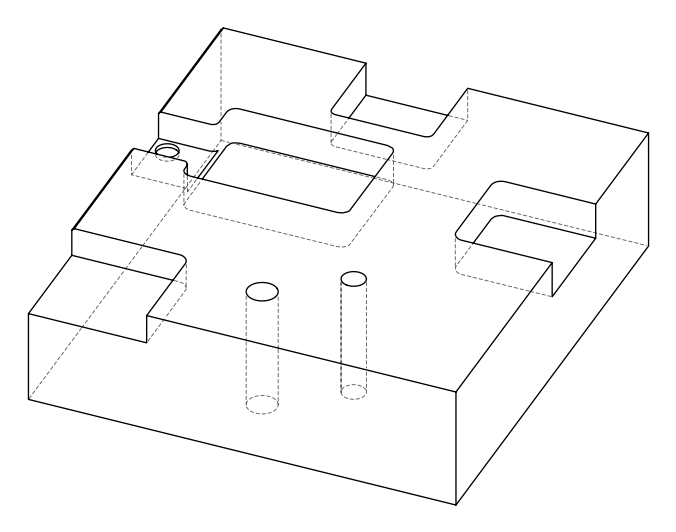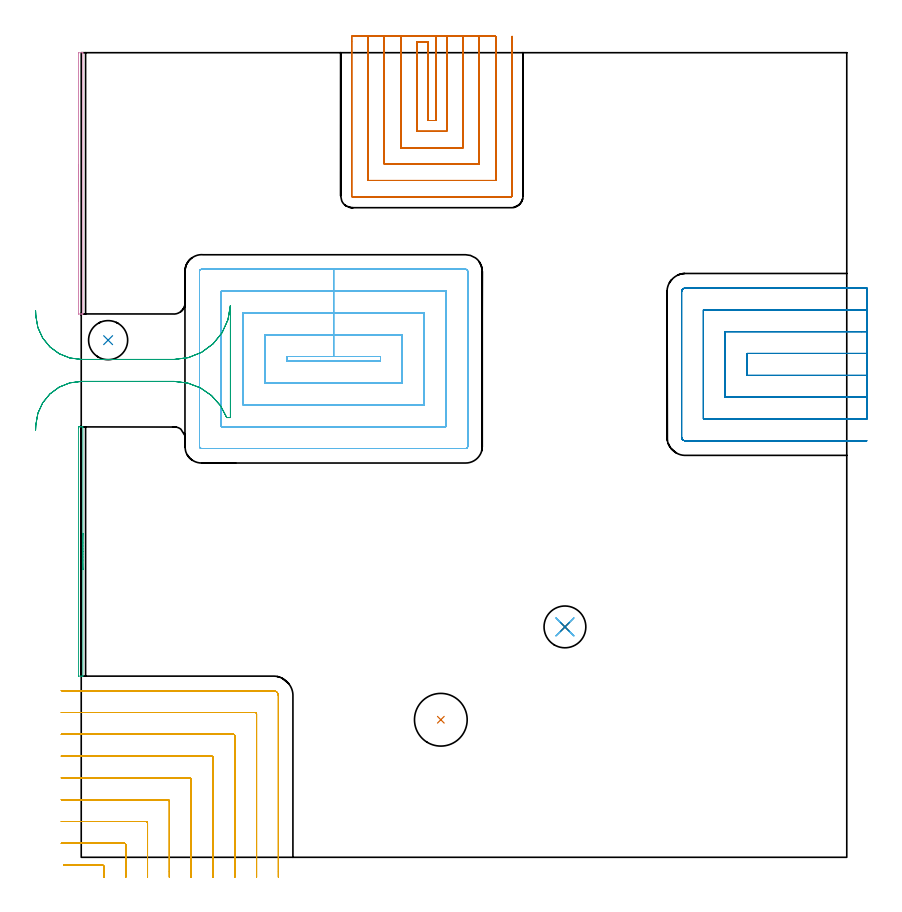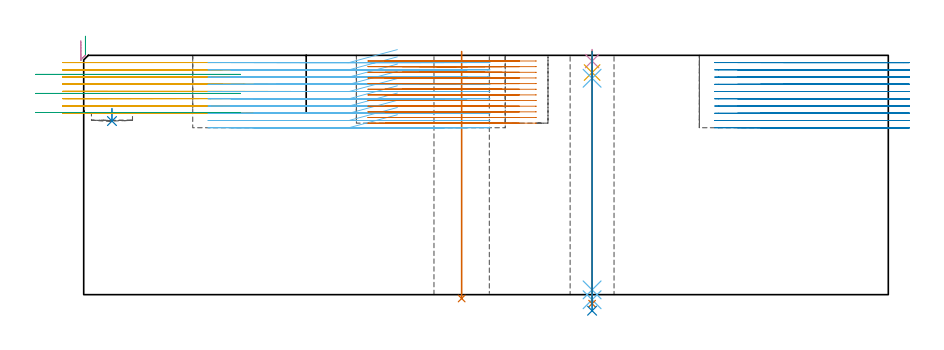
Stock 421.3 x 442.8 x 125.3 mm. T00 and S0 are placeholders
(PLAN: 14 operations, 11 tool changes, 118.9 min)
(1 INDEXABLE_INSERT_DRILL_THROUGH_HOLE_FROM_SOLID | STEP1HOLE | NXT0302_029 | 0.52 min | 82681 mm3)
(2 INDEXABLE_INSERT_DRILL_BLIND_HOLE_FROM_SOLID | STEP1POCKET | NXT0302_014 | 0.03 min | 12390 mm3)
(3 AREA_MILL | FG_CHAMFER_SURFACE | UGT0205_001 | 1.25 min | 400 mm3)
(4 AREA_MILL_1 | FG_CHAMFER_SURFACE_1 | UGT0205_001 | 1.3 min | 415 mm3)
(5 MILL_CORNER_NOTCH_RECTANGULAR | CORNER_NOTCH_RECTANGULAR | NXT0201_012 | Follow Part, ap 4, ae 75% | 20 min | 350022 mm3)
(6 MILL_RECTANGULAR_POCKET | POCKET_RECTANGULAR_STRAIGHT | NXT0201_012 | Follow Part, ap 4, ae 75% | 32.09 min | 708021 mm3)
(7 MILL_SLOT | SLOT_PARTIAL_RECTANGULAR | NXT0201_011 | Follow Part, ap 3, ae 75% | 36.28 min | 303111 mm3)
(8 MILL_SLOT_1 | SLOT_PARTIAL_RECTANGULAR_1 | NXT0201_012 | Follow Part, ap 4, ae 75% | 23.54 min | 373599 mm3)
(9 MILL_RECTANGULAR_SLOT | SLOT_RECTANGULAR | UGT0201_020 | Follow Part, ap 12.5, ae 75% | 2.12 min | 95607 mm3)
(10 SPOT_DRILL | STEP1HOLE_1 | NXT0321_9005460120000 | 0.05 min | 194 mm3)
(11 DRILL_BLIND_HOLE_INTO_CENTER | STEP1HOLE_1 | NXT0301_125 | 0.05 min | 215 mm3)
(12 GUN_DRILL_THROUGH_HOLE | STEP1HOLE_1 | UGT0307_001 | 0.56 min | 2224 mm3)
(13 SPADE_DRILL_TO_ENLARGE_THROUGH_HOLE | STEP1HOLE_1 | UGT0306_005 | 0.53 min | 18056 mm3)
(14 DRILL_TO_ENLARGE_THROUGH_HOLE | STEP1HOLE_1 | UGT0301_055 | 0.54 min | 31304 mm3)
(TOOL NXT0302_029 | Index. Insert Drill 29mm [880-D2900L32-05] | D29 PA176 FL145 Z2)
(TOOL NXT0302_014 | Index. Insert Drill 21.5mm [880-D2150L25-03] | D21.5 PA176 FL65 Z2)
(TOOL UGT0205_001 | Chamfer Mill 20 x 3 x 45 deg. | D20 FL50 Z2)
(TOOL NXT0201_012 | ENDMILL 16mm [2P460-1600-NA 1630] | D16 FL38 Z6)
(TOOL NXT0201_011 | ENDMILL 12mm [2P460-1200-NA 1630] | D12 FL38 Z6)
(TOOL UGT0201_020 | End mill 50 mm | D50 FL50 Z4)
(TOOL NXT0321_9005460120000 | NC Spot Drill, 142deg, 12mm, Carbide, Uncoated | D12 PA142 FL30 Z2)
(TOOL NXT0301_125 | Carbide Drill 6mm [861.1-0600-018A1-GP GC34] | D6 PA150 FL18.7 Z2)
(TOOL UGT0307_001 | Gun Drill 5 mm | D5 PA130 FL24 Z1)
(TOOL UGT0306_005 | Spade Drill 14.5mm | D14.5 PA132 FL10 Z2)
(TOOL UGT0301_055 | Twist Drill 23 mm | D23 PA118 FL155 Z2)
(OP 1 INDEXABLE_INSERT_DRILL_THROUGH_HOLE_FROM_SOLID)
G17 G21 G94 G90
T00 M6
G54
G17 G0 G90 X197.9 Y75.7 S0 M3
G43 Z135.3 H1
G94 G81 G98 Z-2.006 F250. R127.3
G80
M5
M2
(OP 2 INDEXABLE_INSERT_DRILL_BLIND_HOLE_FROM_SOLID)
G17 G21 G94 G90
T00 M6
G54
G17 G0 G90 X14.8 Y284.6 S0 M3
G43 Z135.3 H1
G94 G81 G98 Z90.9 F250. R97.4
G80
M5
M2
(OP 3 AREA_MILL)
G17 G21 G94 G90
T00 M6
G54
G17 G0 G90 X0.9 Y178.3 S1061 M3
G43 Z135.3 H0
G94 G1 Y178.262 Z134.428 F250.
Y178.148 Z133.563
Y177.959 Z132.712
Y177.697 Z131.88
Y177.363 Z131.074
Y176.96 Z130.3
Y176.492 Z129.564
Y175.96 Z128.872
Y175.371 Z128.229
Y174.728 Z127.639
Y174.036 Z127.108
Y173.3 Z126.64
Y172.526 Z126.237
Y171.72 Z125.903
Y170.888 Z125.641
Y170.036 Z125.452
Y169.172 Z125.338
Y168.3 Z125.3
Y99.884
X0.897 Y99.71 Z125.288
X0.767 Y99.703 Z125.159
X0.63 Y99.7 Z125.029
X0.42 Z124.82
X-0.3 Z124.095
X-1.395 Y99.701 Z123.002
X-1.491 Y99.704 Z122.905
X-1.493 Y99.72 Z122.904
X-1.5 Y100.052 Z122.9
Y236.268
X-1.499 Y236.548 Z122.901
X-1.493 Y236.88 Z122.904
X-1.491 Y236.896 Z122.906
X-1.173 Y236.9 Z123.223
X-0.66 Z123.736
X-0.3 Z124.095
X0.42 Z124.82
X0.63 Z125.03
X0.767 Y236.897 Z125.159
X0.897 Y236.89 Z125.289
X0.9 Y236.715 Z125.3
Y168.3
Y167.428 Z125.338
Y166.564 Z125.452
Y165.712 Z125.641
Y164.88 Z125.903
Y164.074 Z126.237
Y163.3 Z126.64
Y162.564 Z127.108
Y161.872 Z127.639
Y161.229 Z128.229
Y160.64 Z128.872
Y160.108 Z129.564
Y159.64 Z130.3
Y159.237 Z131.074
Y158.903 Z131.88
Y158.641 Z132.712
Y158.452 Z133.563
Y158.338 Z134.428
Y158.3 Z135.3
M5
M2
(OP 4 AREA_MILL_1)
G17 G21 G94 G90
T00 M6
G54
G17 G0 G90 X-1.5 Y360.9 S1061 M3
G43 Z135.3 H0
Z132.9
G94 G1 Y360.938 Z132.028 F250.
Y361.052 Z131.164
Y361.241 Z130.312
Y361.503 Z129.48
Y361.837 Z128.674
Y362.24 Z127.9
Y362.708 Z127.164
Y363.24 Z126.472
Y363.829 Z125.829
Y364.472 Z125.24
Y365.164 Z124.708
Y365.9 Z124.24
Y366.674 Z123.837
Y367.48 Z123.503
Y368.312 Z123.241
Y369.164 Z123.052
Y370.028 Z122.938
Y370.9 Z122.9
Y442.377
X-1.497 Y442.655 Z122.903
X-1.491 Y442.797 Z122.905
X-1.455 Y442.8 Z122.942
X0.688 Z125.087
X0.795 Y442.798 Z125.187
X0.897 Y442.79 Z125.288
X0.9 Y442.655 Z125.3
Y299.145
X0.897 Y299.01 Z125.288
X0.795 Y299.002 Z125.187
X0.687 Y299. Z125.086
X0.006 Z124.405
X-0.606 Z123.793
X-1.455 Z122.941
X-1.491 Y299.003 Z122.905
X-1.498 Y299.145 Z122.902
X-1.5 Y299.312 Z122.9
Y370.9
Y371.772 Z122.938
Y372.636 Z123.052
Y373.488 Z123.241
Y374.32 Z123.503
Y375.126 Z123.837
Y375.9 Z124.24
Y376.636 Z124.708
Y377.328 Z125.24
Y377.971 Z125.829
Y378.56 Z126.472
Y379.092 Z127.164
Y379.56 Z127.9
Y379.963 Z128.674
Y380.297 Z129.48
Y380.559 Z130.312
Y380.748 Z131.164
Y380.862 Z132.028
Y380.9 Z132.9
G0 Z135.3
M5
M2
(OP 5 MILL_CORNER_NOTCH_RECTANGULAR)
G17 G21 G94 G90
T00 M6
G54
G17 G0 G90 X12.5 Y-11. S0 M3
G43 Z135.3 H1
Z121.525
G94 G1 Y-8. F250.
Y-5.093 F500.
G3 X11.707 Y-4.3 R0.8
G1 X-6.746
X-9.746 F250.
G0 Z135.3
X24.5 Y-11.
Z121.525
G1 Y-8.
Y6.906 F500.
G3 X23.706 Y7.7 R0.8
G1 X-8.
X-11. F250.
G0 Z135.3
X36.5 Y-11.
Z121.525
G1 Y-8.
Y18.906 F500.
G3 X35.706 Y19.7 R0.8
G1 X-8.
X-11. F250.
G0 Z135.3
X48.5 Y-11.
Z121.525
G1 Y-8.
Y30.906 F500.
G3 X47.706 Y31.7 R0.8
G1 X-8.
X-11. F250.
G0 Z135.3
X60.5 Y-11.
Z121.525
G1 Y-8.
Y42.905 F500.
G3 X59.705 Y43.7 R0.8
G1 X-8.
X-11. F250.
G0 Z135.3
X72.5 Y-11.
Z121.525
G1 Y-8.
Y54.905 F500.
G3 X71.705 Y55.7 R0.8
G1 X-8.
X-11. F250.
G0 Z135.3
X84.5 Y-11.
Z121.525
G1 Y-8.
Y66.905 F500.
G3 X83.705 Y67.7 R0.8
G1 X-8.
X-11. F250.
G0 Z135.3
X96.5 Y-11.
Z121.525
G1 Y-8.
Y78.904 F500.
G3 X95.704 Y79.7 R0.8
G1 X-8.
X-11. F250.
G0 Z135.3
X108.5 Y-11.
Z121.525
G1 Y-8.
Y88.9 F500.
G3 X105.7 Y91.7 R2.8
G1 X-8.
X-11. F250.
G0 Z135.3
X12.5 Y-11.
Z117.75
G1 Y-8.
Y-5.093 F500.
G3 X11.707 Y-4.3 R0.8
G1 X-6.746
X-9.746 F250.
G0 Z135.3
X24.5 Y-11.
Z117.75
G1 Y-8.
Y6.907 F500.
G3 X23.707 Y7.7 R0.8
G1 X-8.
X-11. F250.
G0 Z135.3
X36.5 Y-11.
Z117.75
G1 Y-8.
Y18.906 F500.
G3 X35.706 Y19.7 R0.8
G1 X-8.
X-11. F250.
G0 Z135.3
X48.5 Y-11.
Z117.75
G1 Y-8.
Y30.906 F500.
G3 X47.706 Y31.7 R0.8
G1 X-8.
X-11. F250.
G0 Z135.3
X60.5 Y-11.
Z117.75
G1 Y-8.
Y42.905 F500.
G3 X59.705 Y43.7 R0.8
G1 X-8.
X-11. F250.
G0 Z135.3
X72.5 Y-11.
Z117.75
G1 Y-8.
Y54.905 F500.
G3 X71.705 Y55.7 R0.8
G1 X-8.
X-11. F250.
G0 Z135.3
X84.5 Y-11.
Z117.75
G1 Y-8.
Y66.905 F500.
G3 X83.705 Y67.7 R0.8
G1 X-8.
X-11. F250.
G0 Z135.3
X96.5 Y-11.
Z117.75
G1 Y-8.
Y78.905 F500.
G3 X95.705 Y79.7 R0.8
G1 X-8.
X-11. F250.
G0 Z135.3
X108.5 Y-11.
Z117.75
G1 Y-8.
Y88.9 F500.
G3 X105.7 Y91.7 R2.8
G1 X-8.
X-11. F250.
G0 Z135.3
X12.5 Y-11.
Z113.975
G1 Y-8.
Y-5.093 F500.
G3 X11.707 Y-4.3 R0.8
G1 X-6.746
X-9.746 F250.
G0 Z135.3
X24.5 Y-11.
Z113.975
G1 Y-8.
Y6.907 F500.
G3 X23.707 Y7.7 R0.8
G1 X-8.
X-11. F250.
G0 Z135.3
X36.5 Y-11.
Z113.975
G1 Y-8.
Y18.906 F500.
G3 X35.706 Y19.7 R0.8
G1 X-8.
X-11. F250.
G0 Z135.3
X48.5 Y-11.
Z113.975
G1 Y-8.
Y30.906 F500.
G3 X47.706 Y31.7 R0.8
G1 X-8.
X-11. F250.
G0 Z135.3
X60.5 Y-11.
Z113.975
G1 Y-8.
Y42.905 F500.
G3 X59.705 Y43.7 R0.8
G1 X-8.
X-11. F250.
G0 Z135.3
X72.5 Y-11.
Z113.975
G1 Y-8.
Y54.905 F500.
G3 X71.705 Y55.7 R0.8
G1 X-8.
X-11. F250.
G0 Z135.3
X84.5 Y-11.
Z113.975
G1 Y-8.
Y66.905 F500.
G3 X83.705 Y67.7 R0.8
G1 X-8.
X-11. F250.
G0 Z135.3
X96.5 Y-11.
Z113.975
G1 Y-8.
Y78.905 F500.
G3 X95.705 Y79.7 R0.8
G1 X-8.
X-11. F250.
G0 Z135.3
X108.5 Y-11.
Z113.975
G1 Y-8.
Y88.9 F500.
G3 X105.7 Y91.7 R2.8
G1 X-8.
X-11. F250.
G0 Z135.3
X12.5 Y-11.
Z110.2
G1 Y-8.
Y-5.093 F500.
G3 X11.707 Y-4.3 R0.8
G1 X-6.746
X-9.746 F250.
G0 Z135.3
X24.5 Y-11.
Z110.2
G1 Y-8.
Y6.907 F500.
G3 X23.707 Y7.7 R0.8
G1 X-8.
X-11. F250.
G0 Z135.3
X36.5 Y-11.
Z110.2
G1 Y-8.
Y18.906 F500.
G3 X35.706 Y19.7 R0.8
G1 X-8.
X-11. F250.
G0 Z135.3
X48.5 Y-11.
Z110.2
G1 Y-8.
Y30.906 F500.
G3 X47.706 Y31.7 R0.8
G1 X-8.
X-11. F250.
G0 Z135.3
X60.5 Y-11.
Z110.2
G1 Y-8.
Y42.905 F500.
G3 X59.705 Y43.7 R0.8
G1 X-8.
X-11. F250.
G0 Z135.3
X72.5 Y-11.
Z110.2
G1 Y-8.
Y54.905 F500.
G3 X71.705 Y55.7 R0.8
G1 X-8.
X-11. F250.
G0 Z135.3
X84.5 Y-11.
Z110.2
G1 Y-8.
Y66.905 F500.
G3 X83.705 Y67.7 R0.8
G1 X-8.
X-11. F250.
G0 Z135.3
X96.5 Y-11.
Z110.2
G1 Y-8.
Y78.905 F500.
G3 X95.705 Y79.7 R0.8
G1 X-8.
X-11. F250.
G0 Z135.3
X108.5 Y-11.
Z110.2
G1 Y-8.
Y88.9 F500.
G3 X105.7 Y91.7 R2.8
G1 X-8.
X-11. F250.
G0 Z135.3
X12.5 Y-11.
Z106.425
G1 Y-8.
Y-5.093 F500.
G3 X11.707 Y-4.3 R0.8
G1 X-6.746
X-9.746 F250.
G0 Z135.3
X24.5 Y-11.
Z106.425
G1 Y-8.
Y6.907 F500.
G3 X23.707 Y7.7 R0.8
G1 X-8.
X-11. F250.
G0 Z135.3
X36.5 Y-11.
Z106.425
G1 Y-8.
Y18.906 F500.
G3 X35.706 Y19.7 R0.8
G1 X-8.
X-11. F250.
G0 Z135.3
X48.5 Y-11.
Z106.425
G1 Y-8.
Y30.906 F500.
G3 X47.706 Y31.7 R0.8
G1 X-8.
X-11. F250.
G0 Z135.3
X60.5 Y-11.
Z106.425
G1 Y-8.
Y42.905 F500.
G3 X59.705 Y43.7 R0.8
G1 X-8.
X-11. F250.
G0 Z135.3
X72.5 Y-11.
Z106.425
G1 Y-8.
Y54.905 F500.
G3 X71.705 Y55.7 R0.8
G1 X-8.
X-11. F250.
G0 Z135.3
X84.5 Y-11.
Z106.425
G1 Y-8.
Y66.905 F500.
G3 X83.705 Y67.7 R0.8
G1 X-8.
X-11. F250.
G0 Z135.3
X96.5 Y-11.
Z106.425
G1 Y-8.
Y78.905 F500.
G3 X95.705 Y79.7 R0.8
G1 X-8.
X-11. F250.
G0 Z135.3
X108.5 Y-11.
Z106.425
G1 Y-8.
Y88.9 F500.
G3 X105.7 Y91.7 R2.8
G1 X-8.
X-11. F250.
G0 Z135.3
X12.5 Y-11.
Z102.65
G1 Y-8.
Y-5.093 F500.
G3 X11.707 Y-4.3 R0.8
G1 X-6.746
X-9.746 F250.
G0 Z135.3
X24.5 Y-11.
Z102.65
G1 Y-8.
Y6.907 F500.
G3 X23.707 Y7.7 R0.8
G1 X-8.
X-11. F250.
G0 Z135.3
X36.5 Y-11.
Z102.65
G1 Y-8.
Y18.906 F500.
G3 X35.706 Y19.7 R0.8
G1 X-8.
X-11. F250.
G0 Z135.3
X48.5 Y-11.
Z102.65
G1 Y-8.
Y30.906 F500.
G3 X47.706 Y31.7 R0.8
G1 X-8.
X-11. F250.
G0 Z135.3
X60.5 Y-11.
Z102.65
G1 Y-8.
Y42.905 F500.
G3 X59.705 Y43.7 R0.8
G1 X-8.
X-11. F250.
G0 Z135.3
X72.5 Y-11.
Z102.65
G1 Y-8.
Y54.905 F500.
G3 X71.705 Y55.7 R0.8
G1 X-8.
X-11. F250.
G0 Z135.3
X84.5 Y-11.
Z102.65
G1 Y-8.
Y66.905 F500.
G3 X83.705 Y67.7 R0.8
G1 X-8.
X-11. F250.
G0 Z135.3
X96.5 Y-11.
Z102.65
G1 Y-8.
Y78.905 F500.
G3 X95.705 Y79.7 R0.8
G1 X-8.
X-11. F250.
G0 Z135.3
X108.5 Y-11.
Z102.65
G1 Y-8.
Y88.9 F500.
G3 X105.7 Y91.7 R2.8
G1 X-8.
X-11. F250.
G0 Z135.3
X12.5 Y-11.
Z98.875
G1 Y-8.
Y-5.093 F500.
G3 X11.707 Y-4.3 R0.8
G1 X-6.746
X-9.746 F250.
G0 Z135.3
X24.5 Y-11.
Z98.875
G1 Y-8.
Y6.907 F500.
G3 X23.707 Y7.7 R0.8
G1 X-8.
X-11. F250.
G0 Z135.3
X36.5 Y-11.
Z98.875
G1 Y-8.
Y18.906 F500.
G3 X35.706 Y19.7 R0.8
G1 X-8.
X-11. F250.
G0 Z135.3
X48.5 Y-11.
Z98.875
G1 Y-8.
Y30.906 F500.
G3 X47.706 Y31.7 R0.8
G1 X-8.
X-11. F250.
G0 Z135.3
X60.5 Y-11.
Z98.875
G1 Y-8.
Y42.905 F500.
G3 X59.705 Y43.7 R0.8
G1 X-8.
X-11. F250.
G0 Z135.3
X72.5 Y-11.
Z98.875
G1 Y-8.
Y54.905 F500.
G3 X71.705 Y55.7 R0.8
G1 X-8.
X-11. F250.
G0 Z135.3
X84.5 Y-11.
Z98.875
G1 Y-8.
Y66.905 F500.
G3 X83.705 Y67.7 R0.8
G1 X-8.
X-11. F250.
G0 Z135.3
X96.5 Y-11.
Z98.875
G1 Y-8.
Y78.905 F500.
G3 X95.705 Y79.7 R0.8
G1 X-8.
X-11. F250.
G0 Z135.3
X108.5 Y-11.
Z98.875
G1 Y-8.
Y88.9 F500.
G3 X105.7 Y91.7 R2.8
G1 X-8.
X-11. F250.
G0 Z135.3
X12.5 Y-11.
Z95.1
G1 Y-8.
Y-5.093 F500.
G3 X11.707 Y-4.3 R0.8
G1 X-6.746
X-9.746 F250.
G0 Z135.3
X24.5 Y-11.
Z95.1
G1 Y-8.
Y6.907 F500.
G3 X23.707 Y7.7 R0.8
G1 X-8.
X-11. F250.
G0 Z135.3
X36.5 Y-11.
Z95.1
G1 Y-8.
Y18.906 F500.
G3 X35.706 Y19.7 R0.8
G1 X-8.
X-11. F250.
G0 Z135.3
X48.5 Y-11.
Z95.1
G1 Y-8.
Y30.906 F500.
G3 X47.706 Y31.7 R0.8
G1 X-8.
X-11. F250.
G0 Z135.3
X60.5 Y-11.
Z95.1
G1 Y-8.
Y42.905 F500.
G3 X59.705 Y43.7 R0.8
G1 X-8.
X-11. F250.
G0 Z135.3
X72.5 Y-11.
Z95.1
G1 Y-8.
Y54.905 F500.
G3 X71.705 Y55.7 R0.8
G1 X-8.
X-11. F250.
G0 Z135.3
X84.5 Y-11.
Z95.1
G1 Y-8.
Y66.905 F500.
G3 X83.705 Y67.7 R0.8
G1 X-8.
X-11. F250.
G0 Z135.3
X96.5 Y-11.
Z95.1
G1 Y-8.
Y78.905 F500.
G3 X95.705 Y79.7 R0.8
G1 X-8.
X-11. F250.
G0 Z135.3
X108.5 Y-11.
Z95.1
G1 Y-8.
Y88.9 F500.
G3 X105.7 Y91.7 R2.8
G1 X-8.
X-11. F250.
G0 Z135.3
M5
M2
(OP 6 MILL_RECTANGULAR_POCKET)
G17 G21 G94 G90
T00 M6
G54
G17 G0 G90 X164.241 Y275.6 S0 M3
G43 Z135.3 H1
Z128.3
G94 G1 X138.9 Z121.51 F250.
X113.1 F500.
Y273.
X164.7
Y275.6
X138.9
Y287.6
X101.1
Y261.
X176.7
Y287.6
X138.9
Y299.6
X89.1
Y249.
X188.7
Y299.6
X138.9
Y311.6
X77.1
Y237.
X200.7
Y311.6
X138.9
Y323.6
X66.2
G3 X65.1 Y322.5 R1.1
G1 Y226.1
G3 X66.2 Y225. R1.1
G1 X211.6
G3 X212.7 Y226.1 R1.1
G1 Y322.5
G3 X211.6 Y323.6 R1.1
G1 X138.9
X137.9
G0 X164.241 Y275.6 Z124.51
G1 X138.9 Z117.72 F250.
X113.1 F500.
Y273.
X164.7
Y275.6
X138.9
Y287.6
X101.1
Y261.
X176.7
Y287.6
X138.9
Y299.6
X89.1
Y249.
X188.7
Y299.6
X138.9
Y311.6
X77.1
Y237.
X200.7
Y311.6
X138.9
Y323.6
X66.2
G3 X65.1 Y322.5 R1.1
G1 Y226.1
G3 X66.2 Y225. R1.1
G1 X211.6
G3 X212.7 Y226.1 R1.1
G1 Y322.5
G3 X211.6 Y323.6 R1.1
G1 X138.9
X137.9
G0 X164.241 Y275.6 Z120.72
G1 X138.9 Z113.93 F250.
X113.1 F500.
Y273.
X164.7
Y275.6
X138.9
Y287.6
X101.1
Y261.
X176.7
Y287.6
X138.9
Y299.6
X89.1
Y249.
X188.7
Y299.6
X138.9
Y311.6
X77.1
Y237.
X200.7
Y311.6
X138.9
Y323.6
X66.2
G3 X65.1 Y322.5 R1.1
G1 Y226.1
G3 X66.2 Y225. R1.1
G1 X211.6
G3 X212.7 Y226.1 R1.1
G1 Y322.5
G3 X211.6 Y323.6 R1.1
G1 X138.9
X137.9
G0 X164.241 Y275.6 Z116.93
G1 X138.9 Z110.14 F250.
X113.1 F500.
Y273.
X164.7
Y275.6
X138.9
Y287.6
X101.1
Y261.
X176.7
Y287.6
X138.9
Y299.6
X89.1
Y249.
X188.7
Y299.6
X138.9
Y311.6
X77.1
Y237.
X200.7
Y311.6
X138.9
Y323.6
X66.2
G3 X65.1 Y322.5 R1.1
G1 Y226.1
G3 X66.2 Y225. R1.1
G1 X211.6
G3 X212.7 Y226.1 R1.1
G1 Y322.5
G3 X211.6 Y323.6 R1.1
G1 X138.9
X137.9
G0 X164.241 Y275.6 Z113.14
G1 X138.9 Z106.35 F250.
X113.1 F500.
Y273.
X164.7
Y275.6
X138.9
Y287.6
X101.1
Y261.
X176.7
Y287.6
X138.9
Y299.6
X89.1
Y249.
X188.7
Y299.6
X138.9
Y311.6
X77.1
Y237.
X200.7
Y311.6
X138.9
Y323.6
X66.2
G3 X65.1 Y322.5 R1.1
G1 Y226.1
G3 X66.2 Y225. R1.1
G1 X211.6
G3 X212.7 Y226.1 R1.1
G1 Y322.5
G3 X211.6 Y323.6 R1.1
G1 X138.9
X137.9
G0 X164.241 Y275.6 Z109.35
G1 X138.9 Z102.56 F250.
X113.1 F500.
Y273.
X164.7
Y275.6
X138.9
Y287.6
X101.1
Y261.
X176.7
Y287.6
X138.9
Y299.6
X89.1
Y249.
X188.7
Y299.6
X138.9
Y311.6
X77.1
Y237.
X200.7
Y311.6
X138.9
Y323.6
X66.2
G3 X65.1 Y322.5 R1.1
G1 Y226.1
G3 X66.2 Y225. R1.1
G1 X211.6
G3 X212.7 Y226.1 R1.1
G1 Y322.5
G3 X211.6 Y323.6 R1.1
G1 X138.9
X137.9
G0 X164.241 Y275.6 Z105.56
G1 X138.9 Z98.77 F250.
X113.1 F500.
Y273.
X164.7
Y275.6
X138.9
Y287.6
X101.1
Y261.
X176.7
Y287.6
X138.9
Y299.6
X89.1
Y249.
X188.7
Y299.6
X138.9
Y311.6
X77.1
Y237.
X200.7
Y311.6
X138.9
Y323.6
X66.2
G3 X65.1 Y322.5 R1.1
G1 Y226.1
G3 X66.2 Y225. R1.1
G1 X211.6
G3 X212.7 Y226.1 R1.1
G1 Y322.5
G3 X211.6 Y323.6 R1.1
G1 X138.9
X137.9
G0 X164.241 Y275.6 Z101.77
G1 X138.9 Z94.98 F250.
X113.1 F500.
Y273.
X164.7
Y275.6
X138.9
Y287.6
X101.1
Y261.
X176.7
Y287.6
X138.9
Y299.6
X89.1
Y249.
X188.7
Y299.6
X138.9
Y311.6
X77.1
Y237.
X200.7
Y311.6
X138.9
Y323.6
X66.2
G3 X65.1 Y322.5 R1.1
G1 Y226.1
G3 X66.2 Y225. R1.1
G1 X211.6
G3 X212.7 Y226.1 R1.1
G1 Y322.5
G3 X211.6 Y323.6 R1.1
G1 X138.9
X137.9
G0 X164.241 Y275.6 Z97.98
G1 X138.9 Z91.19 F250.
X113.1 F500.
Y273.
X164.7
Y275.6
X138.9
Y287.6
X101.1
Y261.
X176.7
Y287.6
X138.9
Y299.6
X89.1
Y249.
X188.7
Y299.6
X138.9
Y311.6
X77.1
Y237.
X200.7
Y311.6
X138.9
Y323.6
X66.2
G3 X65.1 Y322.5 R1.1
G1 Y226.1
G3 X66.2 Y225. R1.1
G1 X211.6
G3 X212.7 Y226.1 R1.1
G1 Y322.5
G3 X211.6 Y323.6 R1.1
G1 X138.9
X137.9
G0 X164.241 Y275.6 Z94.19
G1 X138.9 Z87.4 F250.
X113.1 F500.
Y273.
X164.7
Y275.6
X138.9
Y287.6
X101.1
Y261.
X176.7
Y287.6
X138.9
Y299.6
X89.1
Y249.
X188.7
Y299.6
X138.9
Y311.6
X77.1
Y237.
X200.7
Y311.6
X138.9
Y323.6
X66.2
G3 X65.1 Y322.5 R1.1
G1 Y226.1
G3 X66.2 Y225. R1.1
G1 X211.6
G3 X212.7 Y226.1 R1.1
G1 Y322.5
G3 X211.6 Y323.6 R1.1
G1 X138.9
X137.9
G0 Z135.3
M5
M2
(OP 7 MILL_SLOT)
G17 G21 G94 G90
T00 M6
G54
G17 G0 G90 X195.1 Y451.8 S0 M3
G43 Z135.3 H1
Z122.342
G94 G1 Y448.8 F250.
Y405.5 F500.
X190.8
Y448.8
X184.8
Y399.5
X201.1
Y448.8
Y451.8 F250.
X175.8
Y448.8
Y390.5 F500.
X210.1
Y448.8
Y451.8 F250.
X166.8
Y448.8
Y381.5 F500.
X219.1
Y448.8
Y451.8 F250.
X157.8
Y448.8
Y372.5 F500.
X228.1
Y448.8
Y451.8 F250.
X148.8
Y448.8
Y363.9 F500.
G3 X149.2 Y363.5 R0.4
G1 X236.7
G3 X237.1 Y363.9 R0.4
G1 Y448.8
Y451.8 F250.
G0 X195.1 Z119.383
G1 Y448.8
Y405.5 F500.
X190.8
Y448.8
X184.8
Y399.5
X201.1
Y448.8
Y451.8 F250.
X175.8
Y448.8
Y390.5 F500.
X210.1
Y448.8
Y451.8 F250.
X166.8
Y448.8
Y381.5 F500.
X219.1
Y448.8
Y451.8 F250.
X157.8
Y448.8
Y372.5 F500.
X228.1
Y448.8
Y451.8 F250.
X148.8
Y448.8
Y363.9 F500.
G3 X149.2 Y363.5 R0.4
G1 X236.7
G3 X237.1 Y363.9 R0.4
G1 Y448.8
Y451.8 F250.
G0 X195.1 Z116.425
G1 Y448.8
Y405.5 F500.
X190.8
Y448.8
X184.8
Y399.5
X201.1
Y448.8
Y451.8 F250.
X175.8
Y448.8
Y390.5 F500.
X210.1
Y448.8
Y451.8 F250.
X166.8
Y448.8
Y381.5 F500.
X219.1
Y448.8
Y451.8 F250.
X157.8
Y448.8
Y372.5 F500.
X228.1
Y448.8
Y451.8 F250.
X148.8
Y448.8
Y363.9 F500.
G3 X149.2 Y363.5 R0.4
G1 X236.7
G3 X237.1 Y363.9 R0.4
G1 Y448.8
Y451.8 F250.
G0 X195.1 Z113.467
G1 Y448.8
Y405.5 F500.
X190.8
Y448.8
X184.8
Y399.5
X201.1
Y448.8
Y451.8 F250.
X175.8
Y448.8
Y390.5 F500.
X210.1
Y448.8
Y451.8 F250.
X166.8
Y448.8
Y381.5 F500.
X219.1
Y448.8
Y451.8 F250.
X157.8
Y448.8
Y372.5 F500.
X228.1
Y448.8
Y451.8 F250.
X148.8
Y448.8
Y363.9 F500.
G3 X149.2 Y363.5 R0.4
G1 X236.7
G3 X237.1 Y363.9 R0.4
G1 Y448.8
Y451.8 F250.
G0 X195.1 Z110.508
G1 Y448.8
Y405.5 F500.
X190.8
Y448.8
X184.8
Y399.5
X201.1
Y448.8
Y451.8 F250.
X175.8
Y448.8
Y390.5 F500.
X210.1
Y448.8
Y451.8 F250.
X166.8
Y448.8
Y381.5 F500.
X219.1
Y448.8
Y451.8 F250.
X157.8
Y448.8
Y372.5 F500.
X228.1
Y448.8
Y451.8 F250.
X148.8
Y448.8
Y363.9 F500.
G3 X149.2 Y363.5 R0.4
G1 X236.7
G3 X237.1 Y363.9 R0.4
G1 Y448.8
Y451.8 F250.
G0 X195.1 Z107.55
G1 Y448.8
Y405.5 F500.
X190.8
Y448.8
X184.8
Y399.5
X201.1
Y448.8
Y451.8 F250.
X175.8
Y448.8
Y390.5 F500.
X210.1
Y448.8
Y451.8 F250.
X166.8
Y448.8
Y381.5 F500.
X219.1
Y448.8
Y451.8 F250.
X157.8
Y448.8
Y372.5 F500.
X228.1
Y448.8
Y451.8 F250.
X148.8
Y448.8
Y363.9 F500.
G3 X149.2 Y363.5 R0.4
G1 X236.7
G3 X237.1 Y363.9 R0.4
G1 Y448.8
Y451.8 F250.
G0 X195.1 Z104.592
G1 Y448.8
Y405.5 F500.
X190.8
Y448.8
X184.8
Y399.5
X201.1
Y448.8
Y451.8 F250.
X175.8
Y448.8
Y390.5 F500.
X210.1
Y448.8
Y451.8 F250.
X166.8
Y448.8
Y381.5 F500.
X219.1
Y448.8
Y451.8 F250.
X157.8
Y448.8
Y372.5 F500.
X228.1
Y448.8
Y451.8 F250.
X148.8
Y448.8
Y363.9 F500.
G3 X149.2 Y363.5 R0.4
G1 X236.7
G3 X237.1 Y363.9 R0.4
G1 Y448.8
Y451.8 F250.
G0 X195.1 Z101.633
G1 Y448.8
Y405.5 F500.
X190.8
Y448.8
X184.8
Y399.5
X201.1
Y448.8
Y451.8 F250.
X175.8
Y448.8
Y390.5 F500.
X210.1
Y448.8
Y451.8 F250.
X166.8
Y448.8
Y381.5 F500.
X219.1
Y448.8
Y451.8 F250.
X157.8
Y448.8
Y372.5 F500.
X228.1
Y448.8
Y451.8 F250.
X148.8
Y448.8
Y363.9 F500.
G3 X149.2 Y363.5 R0.4
G1 X236.7
G3 X237.1 Y363.9 R0.4
G1 Y448.8
Y451.8 F250.
G0 X195.1 Z98.675
G1 Y448.8
Y405.5 F500.
X190.8
Y448.8
X184.8
Y399.5
X201.1
Y448.8
Y451.8 F250.
X175.8
Y448.8
Y390.5 F500.
X210.1
Y448.8
Y451.8 F250.
X166.8
Y448.8
Y381.5 F500.
X219.1
Y448.8
Y451.8 F250.
X157.8
Y448.8
Y372.5 F500.
X228.1
Y448.8
Y451.8 F250.
X148.8
Y448.8
Y363.9 F500.
G3 X149.2 Y363.5 R0.4
G1 X236.7
G3 X237.1 Y363.9 R0.4
G1 Y448.8
Y451.8 F250.
G0 X195.1 Z95.717
G1 Y448.8
Y405.5 F500.
X190.8
Y448.8
X184.8
Y399.5
X201.1
Y448.8
Y451.8 F250.
X175.8
Y448.8
Y390.5 F500.
X210.1
Y448.8
Y451.8 F250.
X166.8
Y448.8
Y381.5 F500.
X219.1
Y448.8
Y451.8 F250.
X157.8
Y448.8
Y372.5 F500.
X228.1
Y448.8
Y451.8 F250.
X148.8
Y448.8
Y363.9 F500.
G3 X149.2 Y363.5 R0.4
G1 X236.7
G3 X237.1 Y363.9 R0.4
G1 Y448.8
Y451.8 F250.
G0 X195.1 Z92.758
G1 Y448.8
Y405.5 F500.
X190.8
Y448.8
X184.8
Y399.5
X201.1
Y448.8
Y451.8 F250.
X175.8
Y448.8
Y390.5 F500.
X210.1
Y448.8
Y451.8 F250.
X166.8
Y448.8
Y381.5 F500.
X219.1
Y448.8
Y451.8 F250.
X157.8
Y448.8
Y372.5 F500.
X228.1
Y448.8
Y451.8 F250.
X148.8
Y448.8
Y363.9 F500.
G3 X149.2 Y363.5 R0.4
G1 X236.7
G3 X237.1 Y363.9 R0.4
G1 Y448.8
Y451.8 F250.
G0 X195.1 Z89.8
G1 Y448.8
Y405.5 F500.
X190.8
Y448.8
X184.8
Y399.5
X201.1
Y448.8
Y451.8 F250.
X175.8
Y448.8
Y390.5 F500.
X210.1
Y448.8
Y451.8 F250.
X166.8
Y448.8
Y381.5 F500.
X219.1
Y448.8
Y451.8 F250.
X157.8
Y448.8
Y372.5 F500.
X228.1
Y448.8
Y451.8 F250.
X148.8
Y448.8
Y363.9 F500.
G3 X149.2 Y363.5 R0.4
G1 X236.7
G3 X237.1 Y363.9 R0.4
G1 Y448.8
Y451.8 F250.
G0 Z135.3
M5
M2
(OP 8 MILL_SLOT_1)
G17 G21 G94 G90
T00 M6
G54
G17 G0 G90 X432.3 Y277.3 S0 M3
G43 Z135.3 H1
Z121.51
G94 G1 X429.3 F250.
X366.4 F500.
Y265.2
X429.3
X432.3 F250.
Y289.3
X429.3
X354.4 F500.
Y253.2
X429.3
X432.3 F250.
Y301.3
X429.3
X342.4 F500.
Y241.2
X429.3
X432.3 F250.
Y313.3
X429.3
X332.5 F500.
G3 X330.4 Y311.2 R2.1
G1 Y231.3
G3 X332.5 Y229.2 R2.1
G1 X429.3
X432.3 F250.
G0 Y277.3 Z117.72
G1 X429.3
X366.4 F500.
Y265.2
X429.3
X432.3 F250.
Y289.3
X429.3
X354.4 F500.
Y253.2
X429.3
X432.3 F250.
Y301.3
X429.3
X342.4 F500.
Y241.2
X429.3
X432.3 F250.
Y313.3
X429.3
X332.5 F500.
G3 X330.4 Y311.2 R2.1
G1 Y231.3
G3 X332.5 Y229.2 R2.1
G1 X429.3
X432.3 F250.
G0 Y277.3 Z113.93
G1 X429.3
X366.4 F500.
Y265.2
X429.3
X432.3 F250.
Y289.3
X429.3
X354.4 F500.
Y253.2
X429.3
X432.3 F250.
Y301.3
X429.3
X342.4 F500.
Y241.2
X429.3
X432.3 F250.
Y313.3
X429.3
X332.5 F500.
G3 X330.4 Y311.2 R2.1
G1 Y231.3
G3 X332.5 Y229.2 R2.1
G1 X429.3
X432.3 F250.
G0 Y277.3 Z110.14
G1 X429.3
X366.4 F500.
Y265.2
X429.3
X432.3 F250.
Y289.3
X429.3
X354.4 F500.
Y253.2
X429.3
X432.3 F250.
Y301.3
X429.3
X342.4 F500.
Y241.2
X429.3
X432.3 F250.
Y313.3
X429.3
X332.5 F500.
G3 X330.4 Y311.2 R2.1
G1 Y231.3
G3 X332.5 Y229.2 R2.1
G1 X429.3
X432.3 F250.
G0 Y277.3 Z106.35
G1 X429.3
X366.4 F500.
Y265.2
X429.3
X432.3 F250.
Y289.3
X429.3
X354.4 F500.
Y253.2
X429.3
X432.3 F250.
Y301.3
X429.3
X342.4 F500.
Y241.2
X429.3
X432.3 F250.
Y313.3
X429.3
X332.5 F500.
G3 X330.4 Y311.2 R2.1
G1 Y231.3
G3 X332.5 Y229.2 R2.1
G1 X429.3
X432.3 F250.
G0 Y277.3 Z102.56
G1 X429.3
X366.4 F500.
Y265.2
X429.3
X432.3 F250.
Y289.3
X429.3
X354.4 F500.
Y253.2
X429.3
X432.3 F250.
Y301.3
X429.3
X342.4 F500.
Y241.2
X429.3
X432.3 F250.
Y313.3
X429.3
X332.5 F500.
G3 X330.4 Y311.2 R2.1
G1 Y231.3
G3 X332.5 Y229.2 R2.1
G1 X429.3
X432.3 F250.
G0 Y277.3 Z98.77
G1 X429.3
X366.4 F500.
Y265.2
X429.3
X432.3 F250.
Y289.3
X429.3
X354.4 F500.
Y253.2
X429.3
X432.3 F250.
Y301.3
X429.3
X342.4 F500.
Y241.2
X429.3
X432.3 F250.
Y313.3
X429.3
X332.5 F500.
G3 X330.4 Y311.2 R2.1
G1 Y231.3
G3 X332.5 Y229.2 R2.1
G1 X429.3
X432.3 F250.
G0 Y277.3 Z94.98
G1 X429.3
X366.4 F500.
Y265.2
X429.3
X432.3 F250.
Y289.3
X429.3
X354.4 F500.
Y253.2
X429.3
X432.3 F250.
Y301.3
X429.3
X342.4 F500.
Y241.2
X429.3
X432.3 F250.
Y313.3
X429.3
X332.5 F500.
G3 X330.4 Y311.2 R2.1
G1 Y231.3
G3 X332.5 Y229.2 R2.1
G1 X429.3
X432.3 F250.
G0 Y277.3 Z91.19
G1 X429.3
X366.4 F500.
Y265.2
X429.3
X432.3 F250.
Y289.3
X429.3
X354.4 F500.
Y253.2
X429.3
X432.3 F250.
Y301.3
X429.3
X342.4 F500.
Y241.2
X429.3
X432.3 F250.
Y313.3
X429.3
X332.5 F500.
G3 X330.4 Y311.2 R2.1
G1 Y231.3
G3 X332.5 Y229.2 R2.1
G1 X429.3
X432.3 F250.
G0 Y277.3 Z87.4
G1 X429.3
X366.4 F500.
Y265.2
X429.3
X432.3 F250.
Y289.3
X429.3
X354.4 F500.
Y253.2
X429.3
X432.3 F250.
Y301.3
X429.3
X342.4 F500.
Y241.2
X429.3
X432.3 F250.
Y313.3
X429.3
X332.5 F500.
G3 X330.4 Y311.2 R2.1
G1 Y231.3
G3 X332.5 Y229.2 R2.1
G1 X429.3
X432.3 F250.
G0 Z135.3
M5
M2
(OP 9 MILL_RECTANGULAR_SLOT)
G17 G21 G94 G90
T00 M6
G54
G17 G0 G90 X-25.117 Y235.128 S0 M3
G43 Z135.3 H0
Z115.333
G94 G1 X-24.97 Y238.124 F250.
G2 X0. Y261.9 R25. F500.
G1 X1.955
X11.955 F398.
X31.955 F346.
X51.2 F500.
G2 X80.076 Y242. R30.9
G1 X82.1
Y303.539
X82.07
G2 X51.2 Y274. R30.9
G1 X0.
G2 X-24.97 Y297.776 R25.
G1 X-25.117 Y300.772 F250.
G0 Y235.128 Z105.367
G1 X-24.97 Y238.124
G2 X0. Y261.9 R25. F500.
G1 X1.955
X11.955 F398.
X31.955 F346.
X51.2 F500.
G2 X80.076 Y242. R30.9
G1 X82.1
Y303.539
X82.07
G2 X51.2 Y274. R30.9
G1 X0.
G2 X-24.97 Y297.776 R25.
G1 X-25.117 Y300.772 F250.
G0 Y235.128 Z95.4
G1 X-24.97 Y238.124
G2 X0. Y261.9 R25. F500.
G1 X1.955
X11.955 F398.
X31.955 F346.
X51.2 F500.
G2 X80.076 Y242. R30.9
G1 X82.1
Y303.539
X82.07
G2 X51.2 Y274. R30.9
G1 X0.
G2 X-24.97 Y297.776 R25.
G1 X-25.117 Y300.772 F250.
G0 Z135.3
M5
M2
(OP 10 SPOT_DRILL)
G17 G21 G94 G90
T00 M6
G54
G17 G0 G90 X266.2 Y126.8 S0 M3
G43 Z135.3 H0
G94 G81 G98 Z122.3 F250. R128.3
G80
M5
M2
(OP 11 DRILL_BLIND_HOLE_INTO_CENTER)
G17 G21 G94 G90
T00 M6
G54
G17 G0 G90 X266.2 Y126.8 S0 M3
G43 Z135.3 H1
G94 G81 G98 Z116.3 F250. R127.3
G80
M5
M2
(OP 12 GUN_DRILL_THROUGH_HOLE)
G17 G21 G94 G90
T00 M6
G54
G17 G0 G90 X266.2 Y126.8 M8
G43 Z135.3 H0
Z122.49
S716 M3
G94 G1 Z113.304 F125. M26
G4 X.084
Z2.5 F250.
G4 X.084
Z-2.666 F125.
G4 X.084
M5
M9
G0 Z122.49
Z135.3
M2
(OP 13 SPADE_DRILL_TO_ENLARGE_THROUGH_HOLE)
G17 G21 G94 G90
T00 M6
G54
G17 G0 G90 X266.2 Y126.8 S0 M3
G43 Z135.3 H0
G94 G73 G98 Z-4.728 F250. Q14.448 R127.3
G80
M5
M2
(OP 14 DRILL_TO_ENLARGE_THROUGH_HOLE)
G17 G21 G94 G90
T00 M6
G54
G17 G0 G90 X266.2 Y126.8 S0 M3
G43 Z135.3 H0
G94 G73 G98 Z-8.41 F250. Q22.285 R127.3
G80
M5
M2
